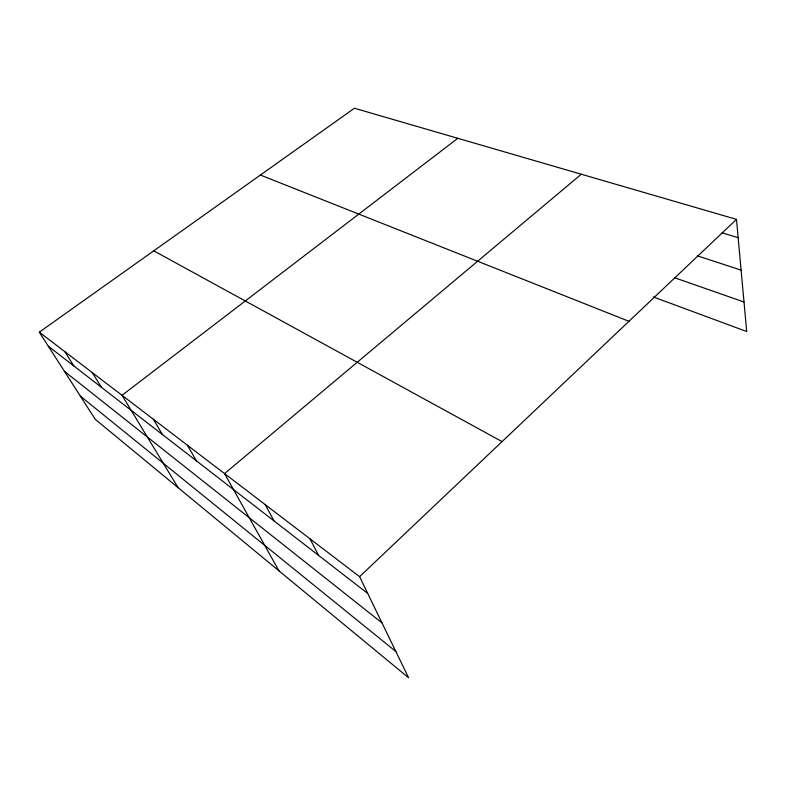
<?xml version="1.0" encoding="UTF-8"?>
<svg xmlns="http://www.w3.org/2000/svg" width="786" height="786" viewBox="0 0 786 786"><rect width="100%" height="100%" fill="white"/><g stroke="black" fill="none" stroke-linecap="round" stroke-linejoin="round"><path stroke-width="1.18" d="M359.585 576.669L736.482 219.373L354.437 108.232L39.3 332.164L95.234 419.311L408.592 677.768L359.585 576.669L39.3 332.164M581.306 174.227L224.57 473.604L278.942 570.832M457.816 138.307L122.017 395.309L178.098 487.654M722.01 232.774L738.142 237.677M697.29 255.804L741.1 270.129M674.938 277.861L744.008 302.001M653.323 296.951L746.7 331.525L736.482 219.373M260.392 175.052L628.947 321.307M153.761 250.832L502.048 441.614M48.329 346.223L367.71 593.43M64.423 371.306L381.986 622.885M80.359 396.134L395.869 651.515M64.766 351.607L73.845 365.981M92.257 372.593L101.365 387.282M153.349 419.233L162.437 434.55M187.412 445.23L196.431 460.861M265.285 504.681L274.019 520.912M310.067 538.872L318.556 555.378"/></g></svg>
